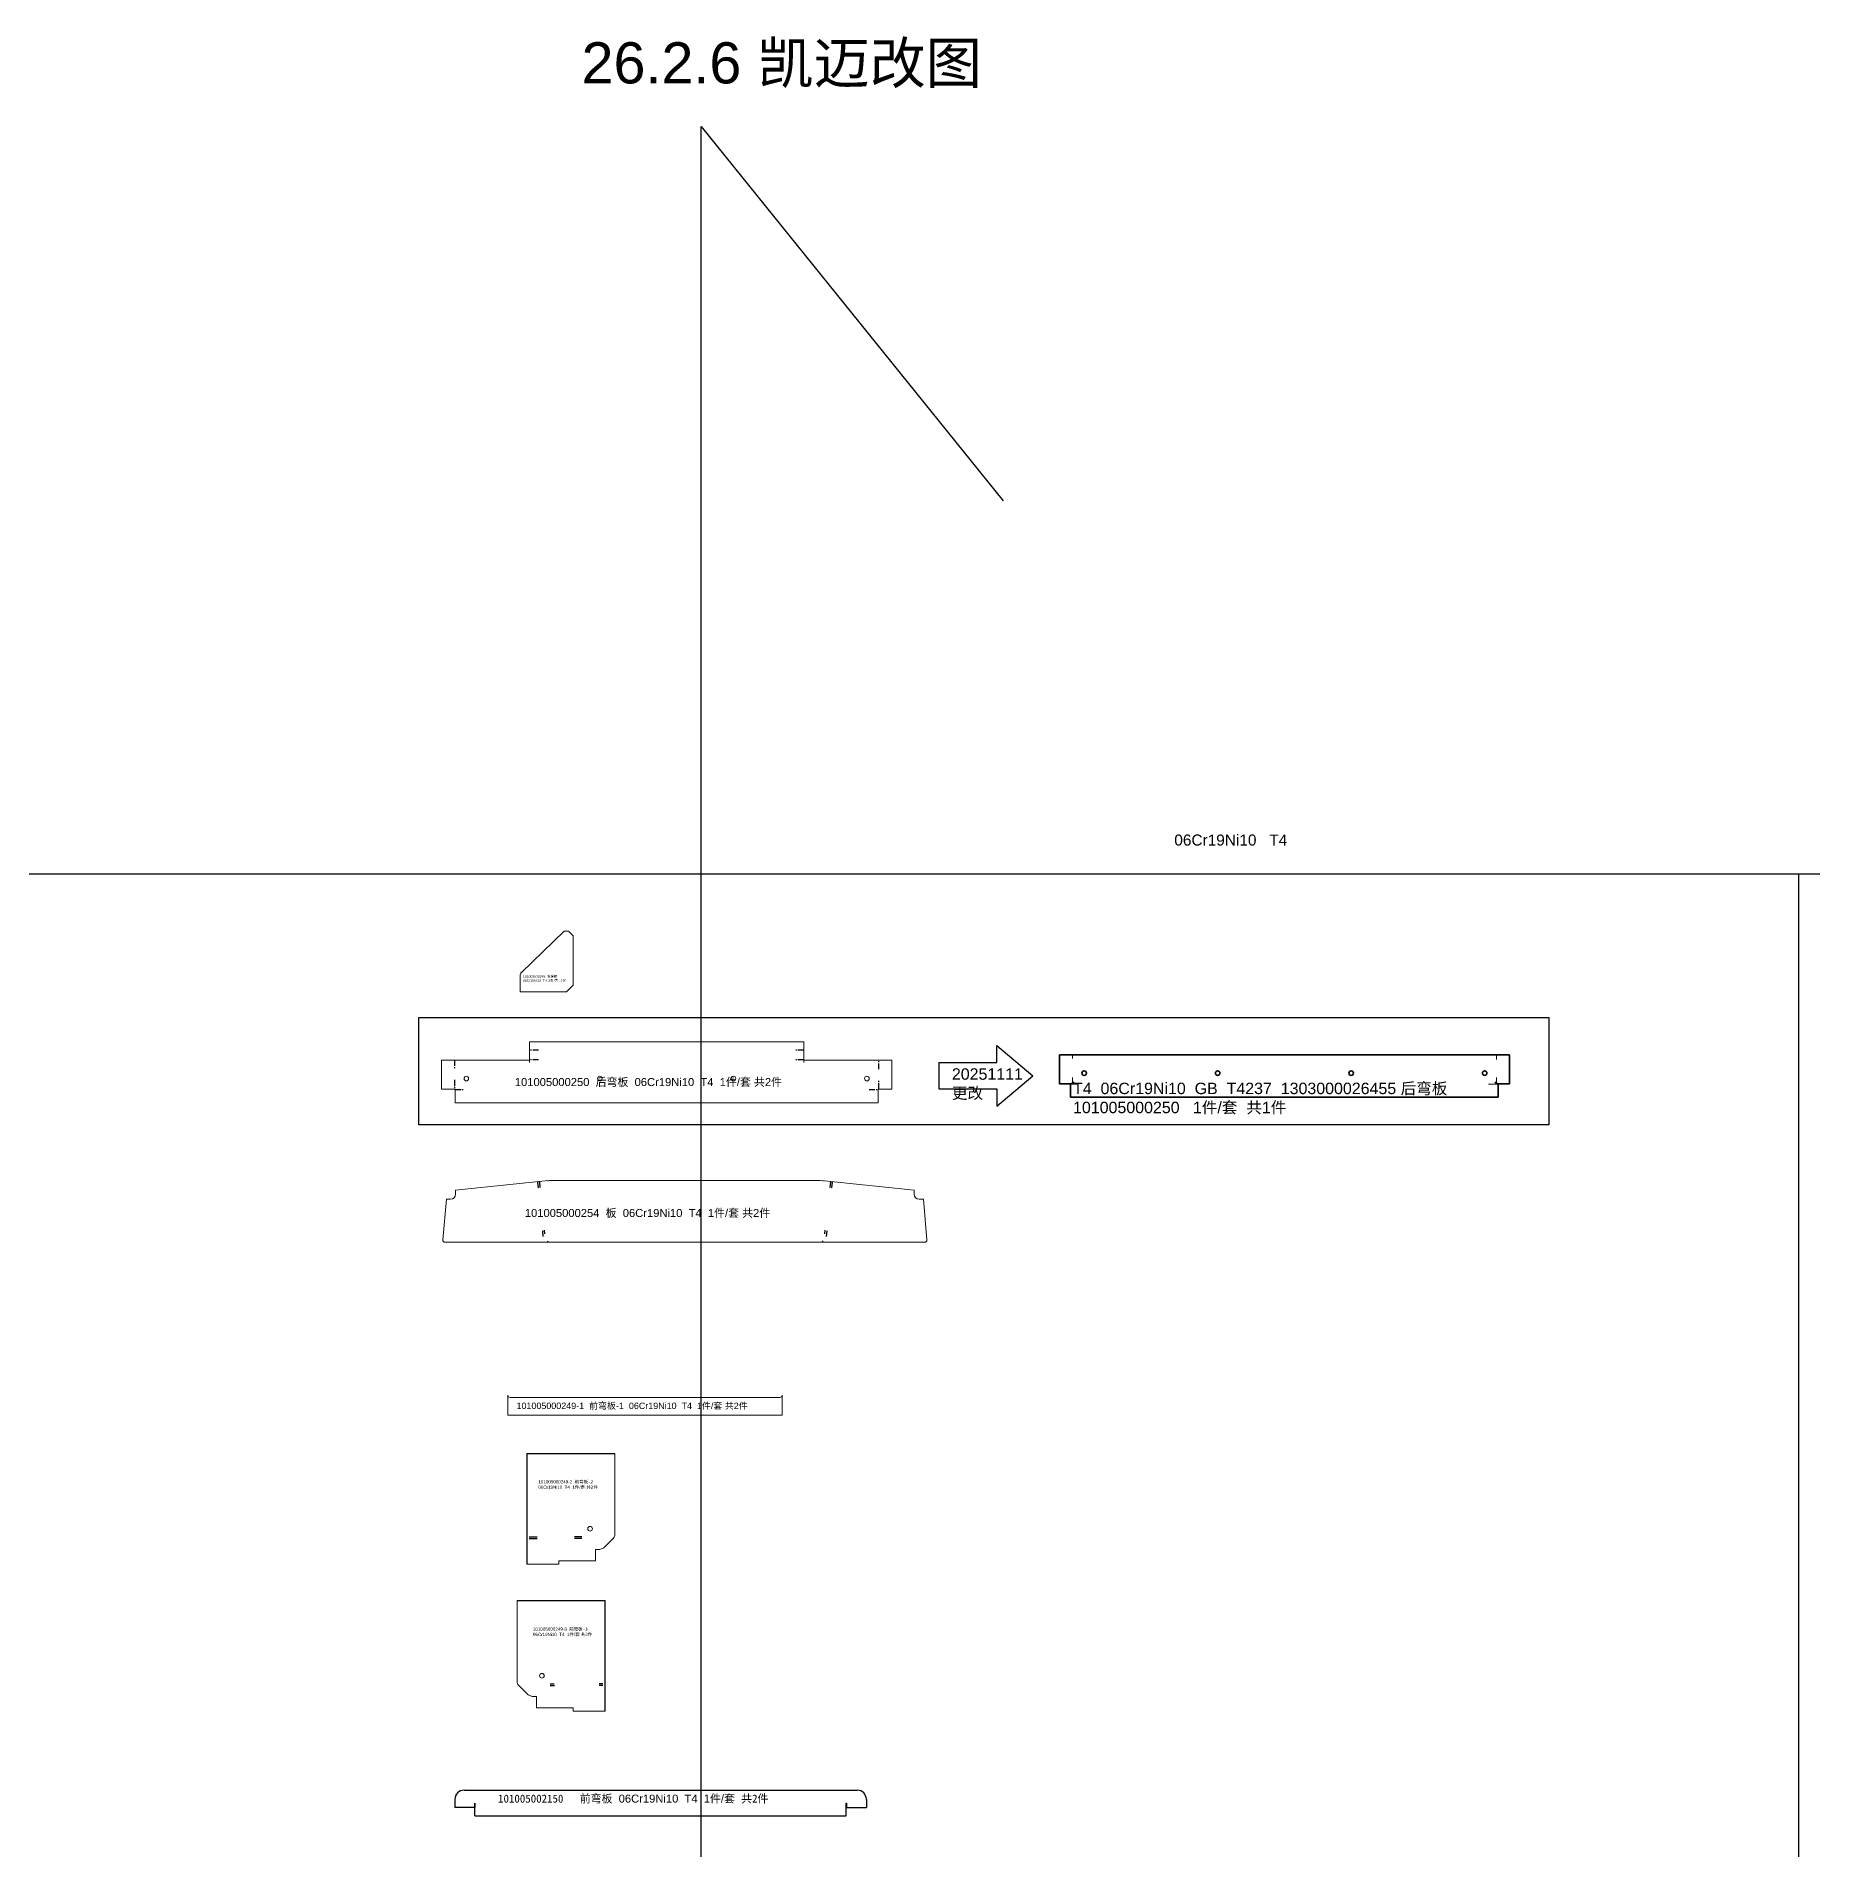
# Model space of a CAD drawing. Header units: millimetres. Extents: x 69569 to 103620, y -8463 to 17679.
# Drawn here: x 78235 to 82120, y 13714 to 17679 of the extents above; entities that cross this region are included whole.
import ezdxf

# ---------------------------------------------------------------- set-up
doc = ezdxf.new("R2010")
doc.units = ezdxf.units.MM
doc.linetypes.add('CENTERX2', pattern=[20.32, 12.7, -2.54, 2.54, -2.54])
doc.layers.add('粗实线', color=7, linetype='Continuous', lineweight=35)
doc.styles.get("Standard").update_dxf_attribs({"font": 'arial.ttf'})

# ---------------------------------------------------------------- blocks, each defined once
blk = doc.blocks.new('101005000248')
at = {"color": 7, "linetype": 'Continuous', "lineweight": 15}
for p, q in [((2192.4, -5393), (2099.5, -5483.1)), ((2202.4, -5393), (2192.4, -5393)), ((2212.4, -5403), (2202.4, -5393)), ((2212.4, -5511), (2212.4, -5403)), ((2096.4, -5490.2), (2096.4, -5526)), ((2197.4, -5526), (2212.4, -5511)), ((2096.4, -5526), (2197.4, -5526))]:
    blk.add_line(p, q, dxfattribs=at)
blk.add_arc((2106.4, -5490.2), 10, 134.0906, 180, dxfattribs=at)
at = {"color": 3, "insert": (2102.5, -5489.4), "char_height": 5.25, "attachment_point": 1}
blk.add_mtext_dynamic_manual_height_columns('101005000248  {\\fSimSun|b0|i0|c134|p2;支撑板}  06Cr19Ni10  T4  2{\\fSimSun|b0|i0|c134|p2;件}/{\\fSimSun|b0|i0|c134|p2;套} {\\fSimSun|b0|i0|c134|p2;共}4{\\fSimSun|b0|i0|c134|p2;件}', width=104.091, gutter_width=17.5, heights=[0], dxfattribs=at)
blk = doc.blocks.new('101005000250')
at = {"color": 7, "linetype": 'Continuous', "lineweight": 15}
for p, q in [((1906.1, -5748.9), (1906.1, -5794.3)), ((1906.1, -5748.9), (2506.1, -5748.9)), ((2506.1, -5794.3), (2506.1, -5748.9)), ((1713.4, -5789), (1713.4, -5852.3)), ((1905.9, -5789), (1713.4, -5789)), ((1905.9, -5794.3), (1905.9, -5789)), ((2506.3, -5789), (2506.3, -5794.3)), ((2698.8, -5789), (2506.3, -5789)), ((2698.8, -5852.3), (2698.8, -5789)), ((1906.1, -5794.3), (1905.9, -5794.3)), ((2506.3, -5794.3), (2506.1, -5794.3)), ((1743.3, -5852.3), (1713.4, -5852.3)), ((1743.3, -5852.3), (1743.3, -5882.2)), ((2668.9, -5852.3), (2698.8, -5852.3)), ((2668.9, -5852.3), (2668.9, -5882.2)), ((1743.3, -5882.2), (2668.9, -5882.2))]:
    blk.add_line(p, q, dxfattribs=at)
at = {"color": 6, "linetype": 'CENTERX2'}
for p, q in [((1742, -5789), (1742, -5809)), ((1926.1, -5767.4), (1906.1, -5767.4)), ((1926.1, -5788.5), (1906.1, -5788.5)), ((2506.1, -5767.4), (2486.1, -5767.4)), ((2506.1, -5788.5), (2486.1, -5788.5)), ((2670.2, -5809), (2670.2, -5789)), ((1742, -5832.3), (1742, -5852.3)), ((1743.3, -5853.6), (1763.3, -5853.6)), ((2648.9, -5853.6), (2668.9, -5853.6)), ((2670.2, -5852.3), (2670.2, -5832.3))]:
    blk.add_line(p, q, dxfattribs=at)
at = {"color": 7, "linetype": 'Continuous', "lineweight": 15}
for centre in [(1768.1, -5829.4), (2060.1, -5829.4), (2352.1, -5829.4), (2644.1, -5829.4)]:
    blk.add_circle(centre, 5, dxfattribs=at)
at = {"color": 3, "insert": (1874.1, -5828.2), "char_height": 17.5, "attachment_point": 1}
blk.add_mtext_dynamic_manual_height_columns('101005000250  {\\fSimSun|b0|i0|c134|p2;后弯板}  06Cr19Ni10  T4  1{\\fSimSun|b0|i0|c134|p2;件}/{\\fSimSun|b0|i0|c134|p2;套} {\\fSimSun|b0|i0|c134|p2;共}2{\\fSimSun|b0|i0|c134|p2;件}', width=594.337, gutter_width=17.5, heights=[0], dxfattribs=at)
blk = doc.blocks.new('101005000254')
at = {"color": 7, "linetype": 'Continuous', "lineweight": 15}
for p, q in [((1683.7, -6191.3), (1879.7, -6170.7)), ((1879.7, -6170.7), (1889.1, -6170.3)), ((1889.1, -6170.3), (2481.1, -6170.3)), ((2481.1, -6170.3), (2490.6, -6170.7)), ((2686.6, -6191.3), (2490.6, -6170.7)), ((1655.8, -6299.9), (1663.6, -6211.4)), ((1663.6, -6211.4), (1672.7, -6211.4)), ((1683.7, -6200.4), (1683.7, -6191.3)), ((2686.6, -6200.4), (2686.6, -6191.3)), ((2706.7, -6211.4), (2697.6, -6211.4)), ((2714.5, -6299.9), (2706.7, -6211.4)), ((2709.5, -6305.3), (1660.8, -6305.3))]:
    blk.add_line(p, q, dxfattribs=at)
at = {"color": 6, "linetype": 'CENTERX2'}
for p, q in [((1863, -6173.6), (1864.5, -6188.8)), ((1866.9, -6173.2), (1868.5, -6188.4)), ((2503.4, -6173.2), (2501.8, -6188.4)), ((2507.3, -6173.6), (2505.7, -6188.8)), ((1875.5, -6293.1), (1874.2, -6280.4)), ((1878.9, -6287.2), (1878.1, -6279.2)), ((2491.4, -6287.2), (2492.2, -6279.2)), ((2494.8, -6293.1), (2496.1, -6280.4))]:
    blk.add_line(p, q, dxfattribs=at)
at = {"linetype": 'CENTERX2'}
for p, q in [((1884.4, -6170.5), (1884.4, -6172)), ((2485.9, -6170.5), (2485.9, -6171.4)), ((1884.4, -6302.8), (1884.4, -6305.3)), ((2485.9, -6302.5), (2485.9, -6305.3))]:
    blk.add_line(p, q, dxfattribs=at)
at = {"color": 7, "linetype": 'Continuous', "lineweight": 15}
for centre, radius, start, end in [((1672.7, -6200.4), 11, 270, 0), ((2697.6, -6200.4), 11, 180, 270), ((1660.8, -6300.3), 5, 175, 270), ((2709.5, -6300.3), 5, 270, 5)]:
    blk.add_arc(centre, radius, start, end, dxfattribs=at)
at = {"color": 3, "insert": (1835.1, -6232.6), "char_height": 17.5, "attachment_point": 1}
blk.add_mtext_dynamic_manual_height_columns('101005000254  {\\fSimSun|b0|i0|c134|p2;板}  06Cr19Ni10  T4  1{\\fSimSun|b0|i0|c134|p2;件}/{\\fSimSun|b0|i0|c134|p2;套} {\\fSimSun|b0|i0|c134|p2;共}2{\\fSimSun|b0|i0|c134|p2;件}', width=555.244, gutter_width=17.5, heights=[0], dxfattribs=at)
blk = doc.blocks.new('101005000249')
at = {"color": 7, "linetype": 'Continuous', "lineweight": 15}
for p, q in [((3765.8, -5516.5), (3765.8, -5472.5)), ((4360.8, -5477.5), (3770.8, -5477.5)), ((4365.8, -5472.5), (4365.8, -5516.5)), ((3765.8, -5516.5), (4365.8, -5516.5))]:
    blk.add_line(p, q, dxfattribs=at)
for centre, start, end in [((3770.8, -5472.5), 180, 270), ((4360.8, -5472.5), 270, 0)]:
    blk.add_arc(centre, 5, start, end, dxfattribs=at)
at = {"color": 3, "insert": (3784.6, -5488.8), "char_height": 14, "attachment_point": 1}
blk.add_mtext_dynamic_manual_height_columns('101005000249-1  {\\fSimSun|b0|i0|c134|p2;前弯板}-1  06Cr19Ni10  T4  1{\\fSimSun|b0|i0|c134|p2;件}/{\\fSimSun|b0|i0|c134|p2;套} {\\fSimSun|b0|i0|c134|p2;共}2{\\fSimSun|b0|i0|c134|p2;件}', width=509.051, gutter_width=14, heights=[0], dxfattribs=at)
blk = doc.blocks.new('101005000249-2')
at = {"color": 7}
for q in [(3943.2, -5922), (4135.5, -5680)]:
    blk.add_line((3943.2, -5680), q, dxfattribs=at)
at = {"color": 7, "linetype": 'Continuous', "lineweight": 15}
for p, q in [((4135.5, -5857.8), (4135.5, -5680)), ((4111.5, -5886), (4132.5, -5864.9)), ((4102.7, -5890), (4093.2, -5890)), ((4093.2, -5890), (4093.2, -5915)), ((4102.7, -5890), (4111.5, -5886)), ((4013.2, -5922), (3943.2, -5922)), ((4093.2, -5915), (4013.2, -5915)), ((4013.2, -5915), (4013.2, -5922))]:
    blk.add_line(p, q, dxfattribs=at)
at = {"color": 6, "linetype": 'Continuous'}
for p, q in [((3947.8, -5862), (3965.2, -5862)), ((3947.8, -5866), (3965.2, -5866)), ((4063.2, -5862), (4047.2, -5862)), ((4063.2, -5866), (4047.2, -5866))]:
    blk.add_line(p, q, dxfattribs=at)
at = {"color": 7, "linetype": 'Continuous', "lineweight": 15}
blk.add_circle((4081.2, -5844.6), 5, dxfattribs=at)
blk.add_arc((4125.5, -5857.8), 10, 315, 0, dxfattribs=at)
at = {"color": 3, "insert": (3968, -5738.4), "char_height": 7, "attachment_point": 1}
blk.add_mtext_dynamic_manual_height_columns('101005000249-2  {\\fSimSun|b0|i0|c134|p2;前弯板-2} \\P06Cr19Ni10  T4  1{\\fSimSun|b0|i0|c134|p2;件}/{\\fSimSun|b0|i0|c134|p2;套} {\\fSimSun|b0|i0|c134|p2;共}2{\\fSimSun|b0|i0|c134|p2;件}', width=1438.106, gutter_width=17.5, heights=[0], dxfattribs=at)
blk = doc.blocks.new('101005000249-3')
at = {"color": 7}
for p in [(3952.4, -6103.7), (4144.6, -6345.7)]:
    blk.add_line(p, (4144.6, -6103.7), dxfattribs=at)
at = {"color": 7, "linetype": 'Continuous', "lineweight": 15}
for p, q in [((3952.4, -6281.6), (3952.4, -6103.7)), ((3976.4, -6309.7), (3955.3, -6288.6)), ((3976.4, -6309.7), (3985.1, -6313.7)), ((3994.6, -6313.7), (3985.1, -6313.7)), ((3994.6, -6338.7), (3994.6, -6313.7)), ((4074.6, -6338.7), (3994.6, -6338.7)), ((4074.6, -6345.7), (4074.6, -6338.7)), ((4144.6, -6345.7), (4074.6, -6345.7))]:
    blk.add_line(p, q, dxfattribs=at)
at = {"color": 6, "linetype": 'CENTERX2'}
for p, q in [((4024.6, -6285.7), (4033.1, -6285.7)), ((4024.6, -6289.7), (4034.4, -6289.7)), ((4140, -6289.7), (4131.4, -6289.7)), ((4140, -6285.7), (4131.8, -6285.7))]:
    blk.add_line(p, q, dxfattribs=at)
at = {"color": 7, "linetype": 'Continuous', "lineweight": 15}
blk.add_circle((4006.6, -6268.3), 5, dxfattribs=at)
blk.add_arc((3962.4, -6281.6), 10, 180, 225, dxfattribs=at)
at = {"color": 3, "insert": (3986.9, -6162.7), "char_height": 7, "attachment_point": 1}
blk.add_mtext_dynamic_manual_height_columns('101005000249-3  {\\fSimSun|b0|i0|c134|p2;前弯板-3} \\P06Cr19Ni10  T4  1{\\fSimSun|b0|i0|c134|p2;件}/{\\fSimSun|b0|i0|c134|p2;套} {\\fSimSun|b0|i0|c134|p2;共}2{\\fSimSun|b0|i0|c134|p2;件}', width=1438.106, gutter_width=17.5, heights=[0], dxfattribs=at)
blk = doc.blocks.new('101005002150')
at = {"color": 7, "linetype": 'Continuous', "lineweight": 25}
for p, q in [((16139.8, -64.8), (16999.8, -64.8)), ((16119.8, -84.8), (16119.8, -102.8)), ((16163.3, -102.8), (16119.8, -102.8)), ((16163.3, -92.8), (16163.8, -92.8)), ((16163.3, -92.8), (16163.3, -102.8)), ((16163.8, -120.4), (16163.8, -92.8)), ((16975.8, -92.8), (16976.3, -92.8)), ((16975.8, -120.4), (16975.8, -92.8)), ((16976.3, -92.8), (16976.3, -102.8)), ((16976.3, -102.8), (17019.8, -102.8)), ((17019.8, -84.8), (17019.8, -102.8)), ((16163.8, -120.4), (16975.8, -120.4))]:
    blk.add_line(p, q, dxfattribs=at)
for centre, start, end in [((16139.8, -84.8), 90, 180), ((16999.8, -84.8), 0, 90)]:
    blk.add_arc(centre, 20, start, end, dxfattribs=at)
at = {"color": 3, "insert": (16214.3, -74.3), "char_height": 17.5, "attachment_point": 1}
blk.add_mtext_dynamic_manual_height_columns('{\\fSimSun|b0|i0|c134|p2;101005002150   前弯板}  06Cr19Ni10  T4  1{\\fSimSun|b0|i0|c134|p2;件}/{\\fSimSun|b0|i0|c134|p2;套}  {\\fSimSun|b0|i0|c134|p2;共2件}', width=646.712, gutter_width=17.5, heights=[0], dxfattribs=at)

msp = doc.modelspace()

# ---------------------------------------------------------------- linework, layer by layer
at = {"color": 2}
for p, q in [((79688.7063, 1091.08607), (79688.7063, 17481.8245)), ((79688.7063, 17481.8245), (80349.16896, 16663.5076))]:
    msp.add_line(p, q, dxfattribs=at)
at = {"color": 1}
for p, q in [((69643.53375, 15847.53355), (96679.8126, 15847.53355)), ((82089.00434, 15847.53355), (82089.00434, 2072.8014))]:
    msp.add_line(p, q, dxfattribs=at)
at = {"color": 3}
for p, q in [((80335.74448, 15434.70827), (80335.74448, 15472.44002)), ((80335.74448, 15472.44002), (80414.25279, 15405.91289)), ((80208.54217, 15434.70827), (80335.74448, 15434.70827)), ((80208.54217, 15434.70827), (80208.54217, 15377.1175)), ((80335.74448, 15339.38575), (80414.25279, 15405.91289)), ((80208.54217, 15377.1175), (80335.74448, 15377.1175)), ((80335.74448, 15377.1175), (80335.74448, 15339.38575))]:
    msp.add_line(p, q, dxfattribs=at)
at = {"color": 6, "linetype": 'Continuous', "lineweight": 0}
for p, q in [((80500.55389, 15452.09294), (80500.55389, 15444.11828)), ((81428.16185, 15441.34743), (81428.16185, 15452.09294)), ((80496.85787, 15387.78896), (80513.9408, 15387.78896)), ((80500.55389, 15402.44279), (80500.55389, 15389.99475)), ((81410.67263, 15387.78896), (81431.85787, 15387.78896)), ((81428.16185, 15389.99475), (81428.16185, 15402.16575))]:
    msp.add_line(p, q, dxfattribs=at)
at = {"color": 3}
msp.add_lwpolyline([(79071.12342, 15533.37262), (81542.37705, 15533.37262), (81542.37705, 15298.49243), (79071.12342, 15298.49243)], close=True, dxfattribs=at)
at = {"layer": '粗实线'}
for p, q in [((80472.24991, 15452.09294), (80472.24991, 15388.19294)), ((81456.46583, 15452.09294), (80472.24991, 15452.09294)), ((81456.46583, 15388.19294), (81456.46583, 15452.09294)), ((80496.85787, 15388.19294), (80472.24991, 15388.19294)), ((80496.85787, 15388.19294), (80500.55389, 15389.99475)), ((80496.85787, 15388.19294), (80496.85787, 15359.48498)), ((80500.55389, 15389.99475), (80504.24991, 15391.79656)), ((81428.16185, 15389.99475), (81424.46583, 15391.79656)), ((81431.85787, 15388.19294), (81428.16185, 15389.99475)), ((81431.85787, 15388.19294), (81456.46583, 15388.19294)), ((81431.85787, 15388.19294), (81431.85787, 15359.48498)), ((80496.85787, 15359.48498), (81431.85787, 15359.48498))]:
    msp.add_line(p, q, dxfattribs=at)
for centre in [(80526.35787, 15411.69294), (80818.35787, 15411.69294), (81110.35787, 15411.69294), (81402.35787, 15411.69294)]:
    msp.add_circle(centre, 5, dxfattribs=at)

# ---------------------------------------------------------------- block references
at = {"color": 2}
for name, p in [('101005000248', (77196.55476, 21115.22791)), ('101005000250', (77407.12934, 21229.23285)), ('101005000254', (77468.00756, 21347.29314)), ('101005000249', (75500.27656, 20180.11962)), ('101005000249-2', (75364.59042, 20260.09791)), ('101005000249-3', (75333.91738, 20362.38392)), ('101005002150', (63030.27977, 13908.4397))]:
    msp.add_blockref(name, p, dxfattribs=at)

# ---------------------------------------------------------------- texts
at = {"color": 2, "insert": (79370.81377, 17665.9416), "char_height": 90, "attachment_point": 1}
msp.add_mtext_dynamic_manual_height_columns('{\\W1.613109; }26.2.6 {\\fSimSun|b0|i0|c134|p2;凯迈改图}', width=997.3081956, gutter_width=3.75, heights=[0], dxfattribs=at)
at = {"color": 1, "insert": (80723.54753, 15933.53696), "char_height": 24.1057955, "attachment_point": 1}
msp.add_mtext_dynamic_manual_height_columns('06Cr19Ni10   T4', width=297.6964133, gutter_width=12.5, heights=[0], dxfattribs=at)
at = {"color": 3, "char_height": 25, "attachment_point": 1}
for s, width, insert in [('20251111更改', 175.6621091, (80237.11371, 15422.35033)), ('T4_06Cr19Ni10_GB_T4237_1303000026455 后弯板 101005000250   1件/套  共1件', 1015.5952221, (80502.08235, 15390.89459))]:
    msp.add_mtext_dynamic_manual_height_columns(s, width=width, gutter_width=125, heights=[0], dxfattribs=dict(at, insert=insert))

doc.saveas('drawing.dxf')
